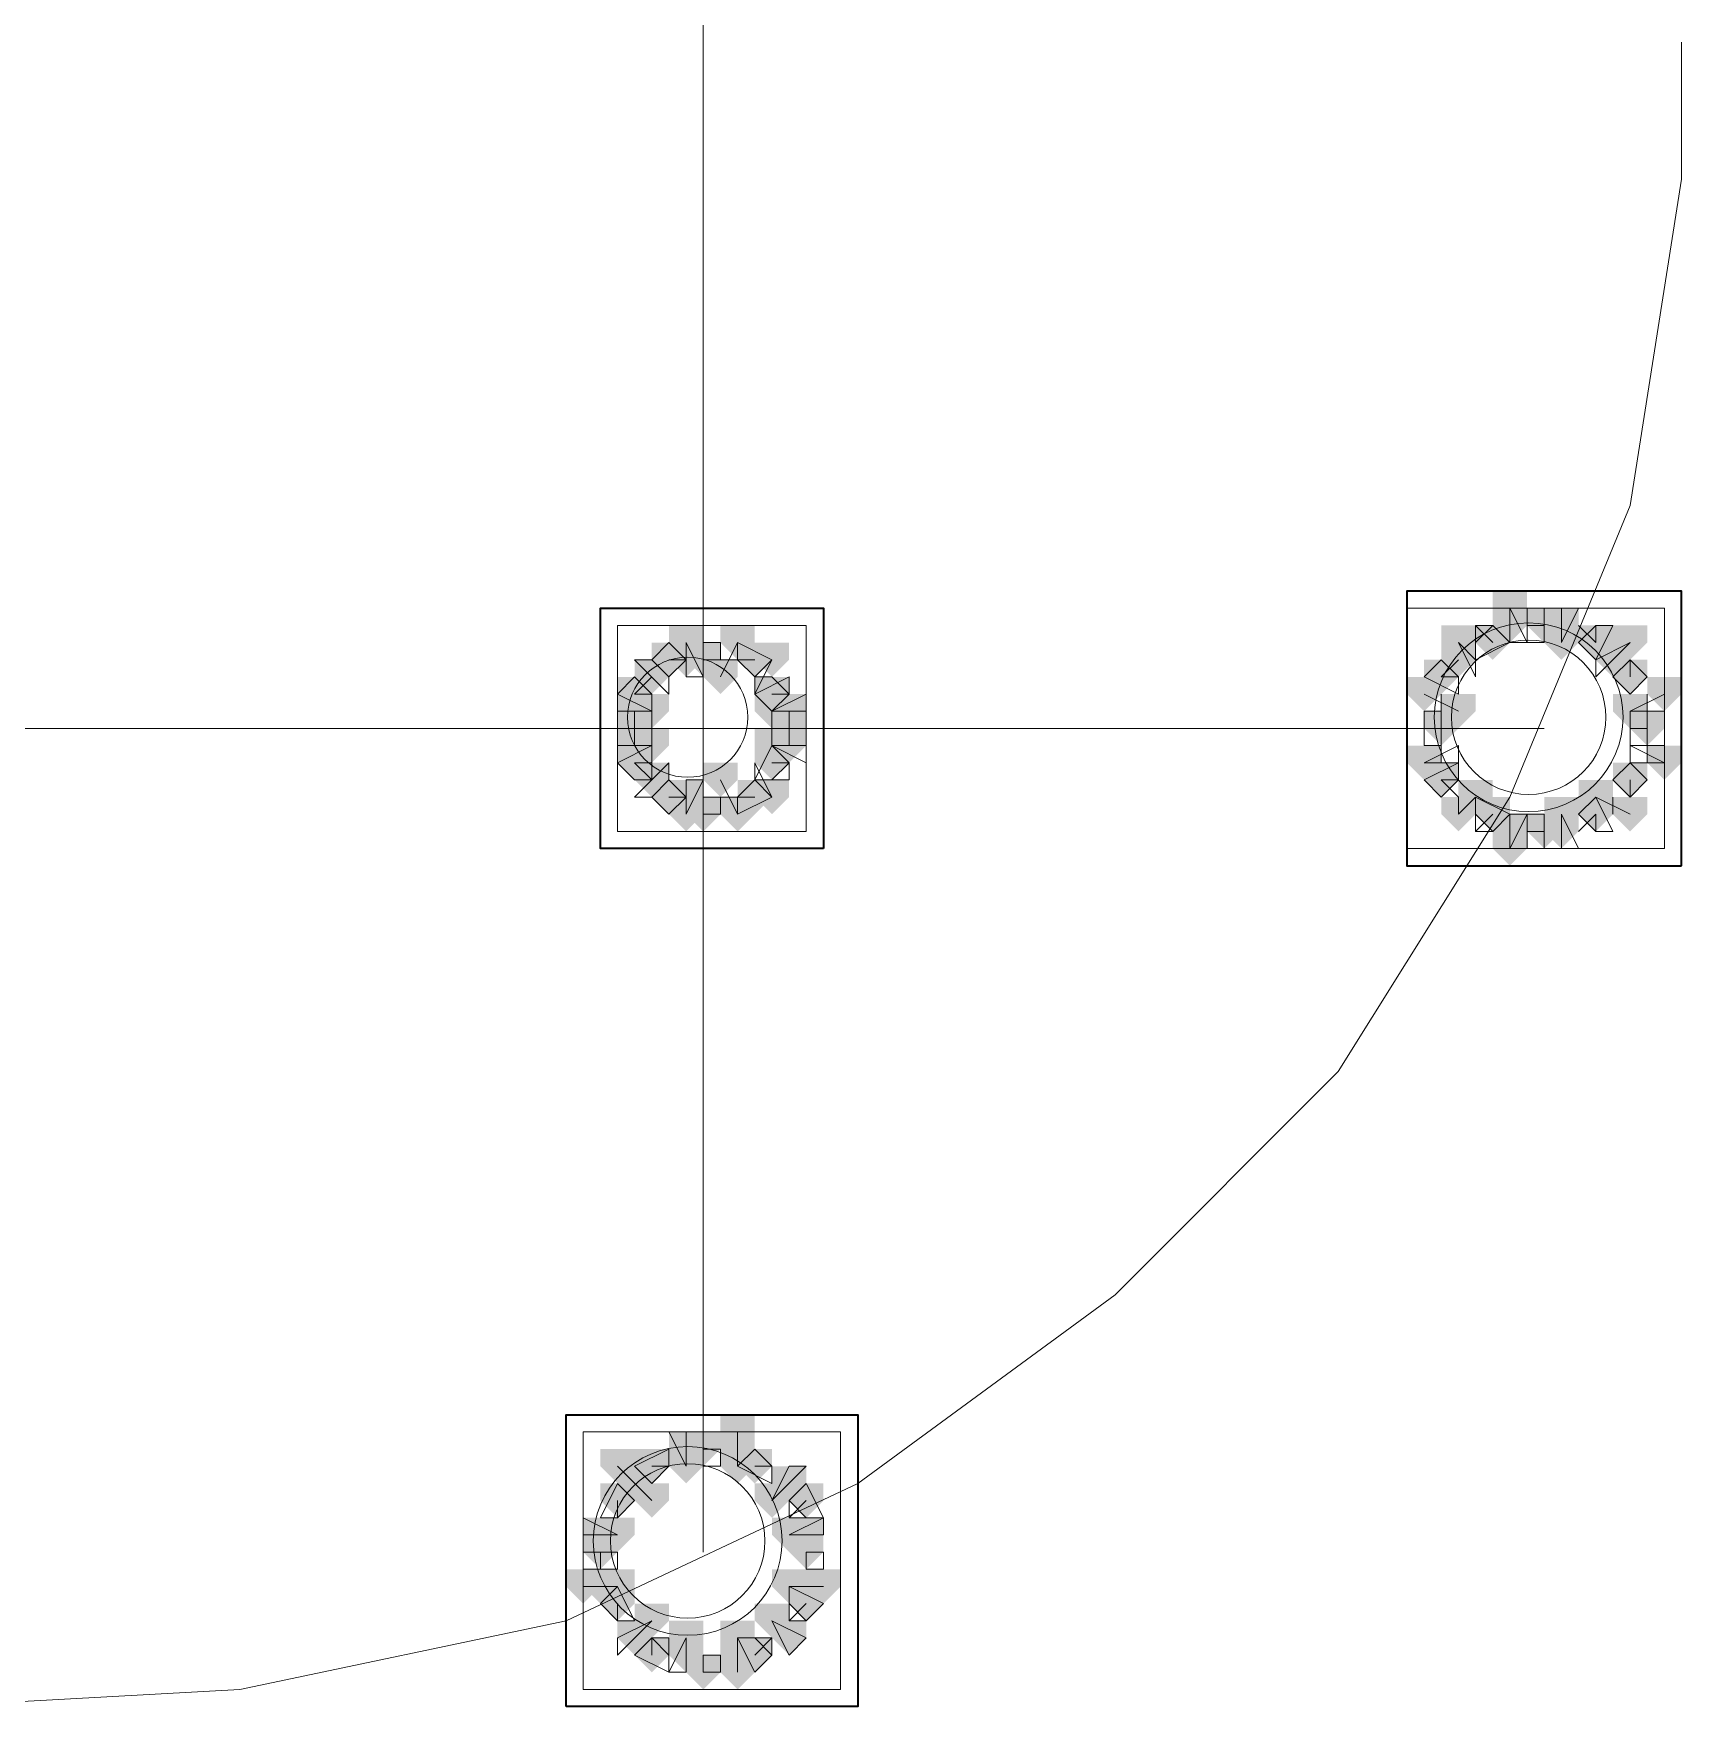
# Model space of a CAD drawing. Header units: millimetres. Extents: x 2315 to 4619, y 1334 to 1897.
# Drawn here: x 4004.12 to 4009.99, y 1535.71 to 1541.67 of the extents above; entities that cross this region are included whole.
import ezdxf

# ---------------------------------------------------------------- set-up
doc = ezdxf.new("R2010")
doc.units = ezdxf.units.MM
for name, color, linetype, true_color in [('PDF_10', 7, 'Continuous', 0x00b85c), ('PDF_AXIS', 7, 'Continuous', 0x00b85c), ('PDF_柱构件', 7, 'Continuous', 0x00b85c), ('PDF_转运站初步方案', 7, 'Continuous', 0x00b85c)]:
    doc.layers.add(name, color=color, linetype=linetype, true_color=true_color)
doc.layers.add('PDF_中心线层', color=1, linetype='Continuous')
doc.layers.add('PDF_粗实线层', color=7, linetype='Continuous')

msp = doc.modelspace()

# ---------------------------------------------------------------- hatches: boundary and pattern name
at = {"layer": 'PDF_10', "transparency": 33554559}
for points in [[(4009.4966, 1539.6195), (4009.4355, 1539.6195), (4009.4355, 1539.5584), (4009.4966, 1539.4974), (4009.5577, 1539.5584), (4009.5577, 1539.6195)], [(4009.4966, 1539.6195), (4009.4355, 1539.6195), (4009.4355, 1539.5584), (4009.4966, 1539.4974), (4009.5577, 1539.5584), (4009.5577, 1539.6195)], [(4009.3134, 1539.5584), (4009.2523, 1539.5584), (4009.2523, 1539.4974), (4009.3134, 1539.4363), (4009.3744, 1539.4974), (4009.3744, 1539.5584)], [(4009.3134, 1539.5584), (4009.2523, 1539.5584), (4009.2523, 1539.4974), (4009.3134, 1539.4363), (4009.3744, 1539.4974), (4009.3744, 1539.5584)], [(4009.6799, 1539.5584), (4009.6188, 1539.5584), (4009.6188, 1539.4974), (4009.6799, 1539.4363), (4009.7409, 1539.4974), (4009.7409, 1539.5584)], [(4009.6799, 1539.5584), (4009.6188, 1539.5584), (4009.6188, 1539.4974), (4009.6799, 1539.4363), (4009.7409, 1539.4974), (4009.7409, 1539.5584)], [(4006.3815, 1539.4974), (4006.3204, 1539.4974), (4006.3204, 1539.4363), (4006.3815, 1539.3752), (4006.4426, 1539.4363), (4006.4426, 1539.4974)], [(4006.3815, 1539.4974), (4006.3204, 1539.4974), (4006.3204, 1539.4363), (4006.3815, 1539.3752), (4006.4426, 1539.4363), (4006.4426, 1539.4974)], [(4006.3815, 1539.4974), (4006.3204, 1539.4974), (4006.3204, 1539.4363), (4006.3815, 1539.3752), (4006.4426, 1539.4363), (4006.4426, 1539.4974)], [(4006.5036, 1539.4974), (4006.4426, 1539.4974), (4006.4426, 1539.4363), (4006.5036, 1539.3752), (4006.5647, 1539.4363), (4006.5647, 1539.4974)], [(4006.5036, 1539.4974), (4006.4426, 1539.4974), (4006.4426, 1539.4363), (4006.5036, 1539.3752), (4006.5647, 1539.4363), (4006.5647, 1539.4974)], [(4006.6869, 1539.4974), (4006.6258, 1539.4974), (4006.6258, 1539.4363), (4006.6869, 1539.3752), (4006.748, 1539.4363), (4006.748, 1539.4974)], [(4006.6869, 1539.4974), (4006.6258, 1539.4974), (4006.6258, 1539.4363), (4006.6869, 1539.3752), (4006.748, 1539.4363), (4006.748, 1539.4974)], [(4009.1301, 1539.4363), (4009.069, 1539.4363), (4009.069, 1539.3752), (4009.1301, 1539.3141), (4009.1912, 1539.3752), (4009.1912, 1539.4363)], [(4009.1301, 1539.4363), (4009.069, 1539.4363), (4009.069, 1539.3752), (4009.1301, 1539.3141), (4009.1912, 1539.3752), (4009.1912, 1539.4363)], [(4009.802, 1539.4363), (4009.7409, 1539.4363), (4009.7409, 1539.3752), (4009.802, 1539.3141), (4009.8631, 1539.3752), (4009.8631, 1539.4363)], [(4009.802, 1539.4363), (4009.7409, 1539.4363), (4009.7409, 1539.3752), (4009.802, 1539.3141), (4009.8631, 1539.3752), (4009.8631, 1539.4363)], [(4009.802, 1539.4363), (4009.7409, 1539.4363), (4009.7409, 1539.3752), (4009.802, 1539.3141), (4009.8631, 1539.3752), (4009.8631, 1539.4363)], [(4006.2593, 1539.3752), (4006.1982, 1539.3752), (4006.1982, 1539.3141), (4006.2593, 1539.253), (4006.3204, 1539.3141), (4006.3204, 1539.3752)], [(4006.2593, 1539.3752), (4006.1982, 1539.3752), (4006.1982, 1539.3141), (4006.2593, 1539.253), (4006.3204, 1539.3141), (4006.3204, 1539.3752)], [(4006.748, 1539.3752), (4006.6869, 1539.3752), (4006.6869, 1539.3141), (4006.748, 1539.253), (4006.809, 1539.3141), (4006.809, 1539.3752)], [(4006.748, 1539.3752), (4006.6869, 1539.3752), (4006.6869, 1539.3141), (4006.748, 1539.253), (4006.809, 1539.3141), (4006.809, 1539.3752)], [(4006.2593, 1539.253), (4006.1982, 1539.253), (4006.1982, 1539.192), (4006.2593, 1539.1309), (4006.3204, 1539.192), (4006.3204, 1539.253)], [(4006.2593, 1539.253), (4006.1982, 1539.253), (4006.1982, 1539.192), (4006.2593, 1539.1309), (4006.3204, 1539.192), (4006.3204, 1539.253)], [(4006.809, 1539.253), (4006.748, 1539.253), (4006.748, 1539.192), (4006.809, 1539.1309), (4006.8701, 1539.192), (4006.8701, 1539.253)], [(4006.809, 1539.253), (4006.748, 1539.253), (4006.748, 1539.192), (4006.809, 1539.1309), (4006.8701, 1539.192), (4006.8701, 1539.253)], [(4009.1301, 1539.253), (4009.069, 1539.253), (4009.069, 1539.192), (4009.1301, 1539.1309), (4009.1912, 1539.192), (4009.1912, 1539.253)], [(4009.1301, 1539.253), (4009.069, 1539.253), (4009.069, 1539.192), (4009.1301, 1539.1309), (4009.1912, 1539.192), (4009.1912, 1539.253)], [(4009.8631, 1539.253), (4009.802, 1539.253), (4009.802, 1539.192), (4009.8631, 1539.1309), (4009.9242, 1539.192), (4009.9242, 1539.253)], [(4009.8631, 1539.253), (4009.802, 1539.253), (4009.802, 1539.192), (4009.8631, 1539.1309), (4009.9242, 1539.192), (4009.9242, 1539.253)], [(4006.2593, 1539.1309), (4006.1982, 1539.1309), (4006.1982, 1539.0698), (4006.2593, 1539.0087), (4006.3204, 1539.0698), (4006.3204, 1539.1309)], [(4006.2593, 1539.1309), (4006.1982, 1539.1309), (4006.1982, 1539.0698), (4006.2593, 1539.0087), (4006.3204, 1539.0698), (4006.3204, 1539.1309)], [(4006.748, 1539.1309), (4006.6869, 1539.1309), (4006.6869, 1539.0698), (4006.748, 1539.0087), (4006.809, 1539.0698), (4006.809, 1539.1309)], [(4006.748, 1539.1309), (4006.6869, 1539.1309), (4006.6869, 1539.0698), (4006.748, 1539.0087), (4006.809, 1539.0698), (4006.809, 1539.1309)], [(4009.1301, 1539.0698), (4009.069, 1539.0698), (4009.069, 1539.0087), (4009.1301, 1538.9476), (4009.1912, 1539.0087), (4009.1912, 1539.0698)], [(4009.1301, 1539.0698), (4009.069, 1539.0698), (4009.069, 1539.0087), (4009.1301, 1538.9476), (4009.1912, 1539.0087), (4009.1912, 1539.0698)], [(4009.802, 1539.0698), (4009.7409, 1539.0698), (4009.7409, 1539.0087), (4009.802, 1538.9476), (4009.8631, 1539.0087), (4009.8631, 1539.0698)], [(4009.802, 1539.0698), (4009.7409, 1539.0698), (4009.7409, 1539.0087), (4009.802, 1538.9476), (4009.8631, 1539.0087), (4009.8631, 1539.0698)], [(4009.802, 1539.0698), (4009.7409, 1539.0698), (4009.7409, 1539.0087), (4009.802, 1538.9476), (4009.8631, 1539.0087), (4009.8631, 1539.0698)], [(4006.3815, 1539.0087), (4006.3204, 1539.0087), (4006.3204, 1538.9476), (4006.3815, 1538.8866), (4006.4426, 1538.9476), (4006.4426, 1539.0087)], [(4006.3815, 1539.0087), (4006.3204, 1539.0087), (4006.3204, 1538.9476), (4006.3815, 1538.8866), (4006.4426, 1538.9476), (4006.4426, 1539.0087)], [(4006.3815, 1539.0087), (4006.3204, 1539.0087), (4006.3204, 1538.9476), (4006.3815, 1538.8866), (4006.4426, 1538.9476), (4006.4426, 1539.0087)], [(4006.6869, 1539.0087), (4006.6258, 1539.0087), (4006.6258, 1538.9476), (4006.6869, 1538.8866), (4006.748, 1538.9476), (4006.748, 1539.0087)], [(4006.6869, 1539.0087), (4006.6258, 1539.0087), (4006.6258, 1538.9476), (4006.6869, 1538.8866), (4006.748, 1538.9476), (4006.748, 1539.0087)], [(4006.5036, 1538.9476), (4006.4426, 1538.9476), (4006.4426, 1538.8866), (4006.5036, 1538.8255), (4006.5647, 1538.8866), (4006.5647, 1538.9476)], [(4006.5036, 1538.9476), (4006.4426, 1538.9476), (4006.4426, 1538.8866), (4006.5036, 1538.8255), (4006.5647, 1538.8866), (4006.5647, 1538.9476)], [(4009.3134, 1538.9476), (4009.2523, 1538.9476), (4009.2523, 1538.8866), (4009.3134, 1538.8255), (4009.3744, 1538.8866), (4009.3744, 1538.9476)], [(4009.3134, 1538.9476), (4009.2523, 1538.9476), (4009.2523, 1538.8866), (4009.3134, 1538.8255), (4009.3744, 1538.8866), (4009.3744, 1538.9476)], [(4009.6799, 1538.9476), (4009.6188, 1538.9476), (4009.6188, 1538.8866), (4009.6799, 1538.8255), (4009.7409, 1538.8866), (4009.7409, 1538.9476)], [(4009.6799, 1538.9476), (4009.6188, 1538.9476), (4009.6188, 1538.8866), (4009.6799, 1538.8255), (4009.7409, 1538.8866), (4009.7409, 1538.9476)], [(4009.4966, 1538.8866), (4009.4355, 1538.8866), (4009.4355, 1538.8255), (4009.4966, 1538.7644), (4009.5577, 1538.8255), (4009.5577, 1538.8866)], [(4009.4966, 1538.8866), (4009.4355, 1538.8866), (4009.4355, 1538.8255), (4009.4966, 1538.7644), (4009.5577, 1538.8255), (4009.5577, 1538.8866)], [(4006.5036, 1536.6876), (4006.4426, 1536.6876), (4006.4426, 1536.6265), (4006.5036, 1536.5655), (4006.5647, 1536.6265), (4006.5647, 1536.6876)], [(4006.5036, 1536.6876), (4006.4426, 1536.6876), (4006.4426, 1536.6265), (4006.5036, 1536.5655), (4006.5647, 1536.6265), (4006.5647, 1536.6876)], [(4006.3204, 1536.6265), (4006.2593, 1536.6265), (4006.2593, 1536.5655), (4006.3204, 1536.5044), (4006.3815, 1536.5655), (4006.3815, 1536.6265)], [(4006.3204, 1536.6265), (4006.2593, 1536.6265), (4006.2593, 1536.5655), (4006.3204, 1536.5044), (4006.3815, 1536.5655), (4006.3815, 1536.6265)], [(4006.3204, 1536.6265), (4006.2593, 1536.6265), (4006.2593, 1536.5655), (4006.3204, 1536.5044), (4006.3815, 1536.5655), (4006.3815, 1536.6265)], [(4006.6869, 1536.6265), (4006.6258, 1536.6265), (4006.6258, 1536.5655), (4006.6869, 1536.5044), (4006.748, 1536.5655), (4006.748, 1536.6265)], [(4006.6869, 1536.6265), (4006.6258, 1536.6265), (4006.6258, 1536.5655), (4006.6869, 1536.5044), (4006.748, 1536.5655), (4006.748, 1536.6265)], [(4006.1982, 1536.5044), (4006.1372, 1536.5044), (4006.1372, 1536.4433), (4006.1982, 1536.3822), (4006.2593, 1536.4433), (4006.2593, 1536.5044)], [(4006.1982, 1536.5044), (4006.1372, 1536.5044), (4006.1372, 1536.4433), (4006.1982, 1536.3822), (4006.2593, 1536.4433), (4006.2593, 1536.5044)], [(4006.8701, 1536.5044), (4006.809, 1536.5044), (4006.809, 1536.4433), (4006.8701, 1536.3822), (4006.9312, 1536.4433), (4006.9312, 1536.5044)], [(4006.8701, 1536.5044), (4006.809, 1536.5044), (4006.809, 1536.4433), (4006.8701, 1536.3822), (4006.9312, 1536.4433), (4006.9312, 1536.5044)], [(4006.1372, 1536.3211), (4006.0761, 1536.3211), (4006.0761, 1536.2601), (4006.1372, 1536.199), (4006.1982, 1536.2601), (4006.1982, 1536.3211)], [(4006.1372, 1536.3211), (4006.0761, 1536.3211), (4006.0761, 1536.2601), (4006.1372, 1536.199), (4006.1982, 1536.2601), (4006.1982, 1536.3211)], [(4006.8701, 1536.3211), (4006.809, 1536.3211), (4006.809, 1536.2601), (4006.8701, 1536.199), (4006.9312, 1536.2601), (4006.9312, 1536.3211)], [(4006.8701, 1536.3211), (4006.809, 1536.3211), (4006.809, 1536.2601), (4006.8701, 1536.199), (4006.9312, 1536.2601), (4006.9312, 1536.3211)], [(4006.1982, 1536.1379), (4006.1372, 1536.1379), (4006.1372, 1536.0768), (4006.1982, 1536.0157), (4006.2593, 1536.0768), (4006.2593, 1536.1379)], [(4006.1982, 1536.1379), (4006.1372, 1536.1379), (4006.1372, 1536.0768), (4006.1982, 1536.0157), (4006.2593, 1536.0768), (4006.2593, 1536.1379)], [(4006.8701, 1536.1379), (4006.809, 1536.1379), (4006.809, 1536.0768), (4006.8701, 1536.0157), (4006.9312, 1536.0768), (4006.9312, 1536.1379)], [(4006.8701, 1536.1379), (4006.809, 1536.1379), (4006.809, 1536.0768), (4006.8701, 1536.0157), (4006.9312, 1536.0768), (4006.9312, 1536.1379)], [(4006.3204, 1535.9547), (4006.2593, 1535.9547), (4006.2593, 1535.8936), (4006.3204, 1535.8325), (4006.3815, 1535.8936), (4006.3815, 1535.9547)], [(4006.3204, 1535.9547), (4006.2593, 1535.9547), (4006.2593, 1535.8936), (4006.3204, 1535.8325), (4006.3815, 1535.8936), (4006.3815, 1535.9547)], [(4006.6869, 1535.9547), (4006.6258, 1535.9547), (4006.6258, 1535.8936), (4006.6869, 1535.8325), (4006.748, 1535.8936), (4006.748, 1535.9547)], [(4006.6869, 1535.9547), (4006.6258, 1535.9547), (4006.6258, 1535.8936), (4006.6869, 1535.8325), (4006.748, 1535.8936), (4006.748, 1535.9547)], [(4006.5036, 1535.8936), (4006.4426, 1535.8936), (4006.4426, 1535.8325), (4006.5036, 1535.7714), (4006.5647, 1535.8325), (4006.5647, 1535.8936)], [(4006.5036, 1535.8936), (4006.4426, 1535.8936), (4006.4426, 1535.8325), (4006.5036, 1535.7714), (4006.5647, 1535.8325), (4006.5647, 1535.8936)]]:
    msp.add_hatch(color=256, dxfattribs=at).paths.add_polyline_path(points)
at = {"layer": 'PDF_柱构件', "transparency": 33554559}
for points in [[(4009.3744, 1539.6806), (4009.3134, 1539.6806), (4009.3134, 1539.6195), (4009.3744, 1539.5584), (4009.4355, 1539.6195), (4009.4355, 1539.6806)], [(4009.3744, 1539.6195), (4009.3134, 1539.6195), (4009.3134, 1539.5584), (4009.3744, 1539.4974), (4009.4355, 1539.5584), (4009.4355, 1539.6195)], [(4009.5577, 1539.6195), (4009.4966, 1539.6195), (4009.4966, 1539.5584), (4009.5577, 1539.4974), (4009.6188, 1539.5584), (4009.6188, 1539.6195)], [(4006.4426, 1539.5584), (4006.3815, 1539.5584), (4006.3815, 1539.4974), (4006.4426, 1539.4363), (4006.5036, 1539.4974), (4006.5036, 1539.5584)], [(4006.6258, 1539.5584), (4006.5647, 1539.5584), (4006.5647, 1539.4974), (4006.6258, 1539.4363), (4006.6869, 1539.4974), (4006.6869, 1539.5584)], [(4009.1912, 1539.5584), (4009.1301, 1539.5584), (4009.1301, 1539.4974), (4009.1912, 1539.4363), (4009.2523, 1539.4974), (4009.2523, 1539.5584)], [(4009.5577, 1539.5584), (4009.4966, 1539.5584), (4009.4966, 1539.4974), (4009.5577, 1539.4363), (4009.6188, 1539.4974), (4009.6188, 1539.5584)], [(4009.802, 1539.5584), (4009.7409, 1539.5584), (4009.7409, 1539.4974), (4009.802, 1539.4363), (4009.8631, 1539.4974), (4009.8631, 1539.5584)], [(4006.4426, 1539.4974), (4006.3815, 1539.4974), (4006.3815, 1539.4363), (4006.4426, 1539.3752), (4006.5036, 1539.4363), (4006.5036, 1539.4974)], [(4006.748, 1539.4974), (4006.6869, 1539.4974), (4006.6869, 1539.4363), (4006.748, 1539.3752), (4006.809, 1539.4363), (4006.809, 1539.4974)], [(4009.1912, 1539.4974), (4009.1301, 1539.4974), (4009.1301, 1539.4363), (4009.1912, 1539.3752), (4009.2523, 1539.4363), (4009.2523, 1539.4974)], [(4009.7409, 1539.4974), (4009.6799, 1539.4974), (4009.6799, 1539.4363), (4009.7409, 1539.3752), (4009.802, 1539.4363), (4009.802, 1539.4974)], [(4006.3204, 1539.4363), (4006.2593, 1539.4363), (4006.2593, 1539.3752), (4006.3204, 1539.3141), (4006.3815, 1539.3752), (4006.3815, 1539.4363)], [(4006.5647, 1539.4363), (4006.5036, 1539.4363), (4006.5036, 1539.3752), (4006.5647, 1539.3141), (4006.6258, 1539.3752), (4006.6258, 1539.4363)], [(4009.069, 1539.3752), (4009.008, 1539.3752), (4009.008, 1539.3141), (4009.069, 1539.253), (4009.1301, 1539.3141), (4009.1301, 1539.3752)], [(4009.9242, 1539.3752), (4009.8631, 1539.3752), (4009.8631, 1539.3141), (4009.9242, 1539.253), (4009.9853, 1539.3141), (4009.9853, 1539.3752)], [(4006.2593, 1539.3141), (4006.1982, 1539.3141), (4006.1982, 1539.253), (4006.2593, 1539.192), (4006.3204, 1539.253), (4006.3204, 1539.3141)], [(4006.3204, 1539.3141), (4006.2593, 1539.3141), (4006.2593, 1539.253), (4006.3204, 1539.192), (4006.3815, 1539.253), (4006.3815, 1539.3141)], [(4006.748, 1539.3141), (4006.6869, 1539.3141), (4006.6869, 1539.253), (4006.748, 1539.192), (4006.809, 1539.253), (4006.809, 1539.3141)], [(4006.809, 1539.3141), (4006.748, 1539.3141), (4006.748, 1539.253), (4006.809, 1539.192), (4006.8701, 1539.253), (4006.8701, 1539.3141)], [(4009.1912, 1539.3141), (4009.1301, 1539.3141), (4009.1301, 1539.253), (4009.1912, 1539.192), (4009.2523, 1539.253), (4009.2523, 1539.3141)], [(4009.802, 1539.3141), (4009.7409, 1539.3141), (4009.7409, 1539.253), (4009.802, 1539.192), (4009.8631, 1539.253), (4009.8631, 1539.3141)], [(4006.2593, 1539.192), (4006.1982, 1539.192), (4006.1982, 1539.1309), (4006.2593, 1539.0698), (4006.3204, 1539.1309), (4006.3204, 1539.192)], [(4006.3204, 1539.192), (4006.2593, 1539.192), (4006.2593, 1539.1309), (4006.3204, 1539.0698), (4006.3815, 1539.1309), (4006.3815, 1539.192)], [(4006.748, 1539.192), (4006.6869, 1539.192), (4006.6869, 1539.1309), (4006.748, 1539.0698), (4006.809, 1539.1309), (4006.809, 1539.192)], [(4006.809, 1539.192), (4006.748, 1539.192), (4006.748, 1539.1309), (4006.809, 1539.0698), (4006.8701, 1539.1309), (4006.8701, 1539.192)], [(4009.069, 1539.1309), (4009.008, 1539.1309), (4009.008, 1539.0698), (4009.069, 1539.0087), (4009.1301, 1539.0698), (4009.1301, 1539.1309)], [(4009.9242, 1539.1309), (4009.8631, 1539.1309), (4009.8631, 1539.0698), (4009.9242, 1539.0087), (4009.9853, 1539.0698), (4009.9853, 1539.1309)], [(4006.3204, 1539.0698), (4006.2593, 1539.0698), (4006.2593, 1539.0087), (4006.3204, 1538.9476), (4006.3815, 1539.0087), (4006.3815, 1539.0698)], [(4006.5647, 1539.0698), (4006.5036, 1539.0698), (4006.5036, 1539.0087), (4006.5647, 1538.9476), (4006.6258, 1539.0087), (4006.6258, 1539.0698)], [(4006.4426, 1539.0087), (4006.3815, 1539.0087), (4006.3815, 1538.9476), (4006.4426, 1538.8866), (4006.5036, 1538.9476), (4006.5036, 1539.0087)], [(4006.748, 1539.0087), (4006.6869, 1539.0087), (4006.6869, 1538.9476), (4006.748, 1538.8866), (4006.809, 1538.9476), (4006.809, 1539.0087)], [(4009.2523, 1539.0087), (4009.1912, 1539.0087), (4009.1912, 1538.9476), (4009.2523, 1538.8866), (4009.3134, 1538.9476), (4009.3134, 1539.0087)], [(4009.6799, 1539.0087), (4009.6188, 1539.0087), (4009.6188, 1538.9476), (4009.6799, 1538.8866), (4009.7409, 1538.9476), (4009.7409, 1539.0087)], [(4006.4426, 1538.9476), (4006.3815, 1538.9476), (4006.3815, 1538.8866), (4006.4426, 1538.8255), (4006.5036, 1538.8866), (4006.5036, 1538.9476)], [(4006.6258, 1538.9476), (4006.5647, 1538.9476), (4006.5647, 1538.8866), (4006.6258, 1538.8255), (4006.6869, 1538.8866), (4006.6869, 1538.9476)], [(4009.1912, 1538.9476), (4009.1301, 1538.9476), (4009.1301, 1538.8866), (4009.1912, 1538.8255), (4009.2523, 1538.8866), (4009.2523, 1538.9476)], [(4009.5577, 1538.9476), (4009.4966, 1538.9476), (4009.4966, 1538.8866), (4009.5577, 1538.8255), (4009.6188, 1538.8866), (4009.6188, 1538.9476)], [(4009.802, 1538.9476), (4009.7409, 1538.9476), (4009.7409, 1538.8866), (4009.802, 1538.8255), (4009.8631, 1538.8866), (4009.8631, 1538.9476)], [(4009.3744, 1538.8866), (4009.3134, 1538.8866), (4009.3134, 1538.8255), (4009.3744, 1538.7644), (4009.4355, 1538.8255), (4009.4355, 1538.8866)], [(4009.5577, 1538.8866), (4009.4966, 1538.8866), (4009.4966, 1538.8255), (4009.5577, 1538.7644), (4009.6188, 1538.8255), (4009.6188, 1538.8866)], [(4009.3744, 1538.8255), (4009.3134, 1538.8255), (4009.3134, 1538.7644), (4009.3744, 1538.7033), (4009.4355, 1538.7644), (4009.4355, 1538.8255)], [(4006.6258, 1536.7487), (4006.5647, 1536.7487), (4006.5647, 1536.6876), (4006.6258, 1536.6265), (4006.6869, 1536.6876), (4006.6869, 1536.7487)], [(4006.4426, 1536.6876), (4006.3815, 1536.6876), (4006.3815, 1536.6265), (4006.4426, 1536.5655), (4006.5036, 1536.6265), (4006.5036, 1536.6876)], [(4006.6258, 1536.6876), (4006.5647, 1536.6876), (4006.5647, 1536.6265), (4006.6258, 1536.5655), (4006.6869, 1536.6265), (4006.6869, 1536.6876)], [(4006.1982, 1536.6265), (4006.1372, 1536.6265), (4006.1372, 1536.5655), (4006.1982, 1536.5044), (4006.2593, 1536.5655), (4006.2593, 1536.6265)], [(4006.4426, 1536.6265), (4006.3815, 1536.6265), (4006.3815, 1536.5655), (4006.4426, 1536.5044), (4006.5036, 1536.5655), (4006.5036, 1536.6265)], [(4006.6258, 1536.6265), (4006.5647, 1536.6265), (4006.5647, 1536.5655), (4006.6258, 1536.5044), (4006.6869, 1536.5655), (4006.6869, 1536.6265)], [(4006.2593, 1536.5655), (4006.1982, 1536.5655), (4006.1982, 1536.5044), (4006.2593, 1536.4433), (4006.3204, 1536.5044), (4006.3204, 1536.5655)], [(4006.809, 1536.5655), (4006.748, 1536.5655), (4006.748, 1536.5044), (4006.809, 1536.4433), (4006.8701, 1536.5044), (4006.8701, 1536.5655)], [(4006.3204, 1536.5044), (4006.2593, 1536.5044), (4006.2593, 1536.4433), (4006.3204, 1536.3822), (4006.3815, 1536.4433), (4006.3815, 1536.5044)], [(4006.748, 1536.5044), (4006.6869, 1536.5044), (4006.6869, 1536.4433), (4006.748, 1536.3822), (4006.809, 1536.4433), (4006.809, 1536.5044)], [(4006.1372, 1536.3822), (4006.0761, 1536.3822), (4006.0761, 1536.3211), (4006.1372, 1536.2601), (4006.1982, 1536.3211), (4006.1982, 1536.3822)], [(4006.1982, 1536.3822), (4006.1372, 1536.3822), (4006.1372, 1536.3211), (4006.1982, 1536.2601), (4006.2593, 1536.3211), (4006.2593, 1536.3822)], [(4006.809, 1536.3822), (4006.748, 1536.3822), (4006.748, 1536.3211), (4006.809, 1536.2601), (4006.8701, 1536.3211), (4006.8701, 1536.3822)], [(4006.8701, 1536.3822), (4006.809, 1536.3822), (4006.809, 1536.3211), (4006.8701, 1536.2601), (4006.9312, 1536.3211), (4006.9312, 1536.3822)], [(4006.0761, 1536.199), (4006.015, 1536.199), (4006.015, 1536.1379), (4006.0761, 1536.0768), (4006.1372, 1536.1379), (4006.1372, 1536.199)], [(4006.1372, 1536.199), (4006.0761, 1536.199), (4006.0761, 1536.1379), (4006.1372, 1536.0768), (4006.1982, 1536.1379), (4006.1982, 1536.199)], [(4006.1982, 1536.199), (4006.1372, 1536.199), (4006.1372, 1536.1379), (4006.1982, 1536.0768), (4006.2593, 1536.1379), (4006.2593, 1536.199)], [(4006.809, 1536.199), (4006.748, 1536.199), (4006.748, 1536.1379), (4006.809, 1536.0768), (4006.8701, 1536.1379), (4006.8701, 1536.199)], [(4006.8701, 1536.199), (4006.809, 1536.199), (4006.809, 1536.1379), (4006.8701, 1536.0768), (4006.9312, 1536.1379), (4006.9312, 1536.199)], [(4006.9312, 1536.199), (4006.8701, 1536.199), (4006.8701, 1536.1379), (4006.9312, 1536.0768), (4006.9923, 1536.1379), (4006.9923, 1536.199)], [(4006.3204, 1536.0768), (4006.2593, 1536.0768), (4006.2593, 1536.0157), (4006.3204, 1535.9547), (4006.3815, 1536.0157), (4006.3815, 1536.0768)], [(4006.748, 1536.0768), (4006.6869, 1536.0768), (4006.6869, 1536.0157), (4006.748, 1535.9547), (4006.809, 1536.0157), (4006.809, 1536.0768)], [(4006.2593, 1536.0157), (4006.1982, 1536.0157), (4006.1982, 1535.9547), (4006.2593, 1535.8936), (4006.3204, 1535.9547), (4006.3204, 1536.0157)], [(4006.4426, 1536.0157), (4006.3815, 1536.0157), (4006.3815, 1535.9547), (4006.4426, 1535.8936), (4006.5036, 1535.9547), (4006.5036, 1536.0157)], [(4006.6258, 1536.0157), (4006.5647, 1536.0157), (4006.5647, 1535.9547), (4006.6258, 1535.8936), (4006.6869, 1535.9547), (4006.6869, 1536.0157)], [(4006.809, 1536.0157), (4006.748, 1536.0157), (4006.748, 1535.9547), (4006.809, 1535.8936), (4006.8701, 1535.9547), (4006.8701, 1536.0157)], [(4006.4426, 1535.9547), (4006.3815, 1535.9547), (4006.3815, 1535.8936), (4006.4426, 1535.8325), (4006.5036, 1535.8936), (4006.5036, 1535.9547)], [(4006.6258, 1535.9547), (4006.5647, 1535.9547), (4006.5647, 1535.8936), (4006.6258, 1535.8325), (4006.6869, 1535.8936), (4006.6869, 1535.9547)], [(4006.6258, 1535.8936), (4006.5647, 1535.8936), (4006.5647, 1535.8325), (4006.6258, 1535.7714), (4006.6869, 1535.8325), (4006.6869, 1535.8936)]]:
    msp.add_hatch(color=256, dxfattribs=at).paths.add_polyline_path(points)
at = {"layer": 'PDF_转运站初步方案', "transparency": 33554559}
for points in [[(4009.4966, 1539.6195), (4009.4355, 1539.6195), (4009.4355, 1539.5584), (4009.4966, 1539.4974), (4009.5577, 1539.5584), (4009.5577, 1539.6195)], [(4009.4966, 1539.6195), (4009.4355, 1539.6195), (4009.4355, 1539.5584), (4009.4966, 1539.4974), (4009.5577, 1539.5584), (4009.5577, 1539.6195)], [(4009.3134, 1539.5584), (4009.2523, 1539.5584), (4009.2523, 1539.4974), (4009.3134, 1539.4363), (4009.3744, 1539.4974), (4009.3744, 1539.5584)], [(4009.3134, 1539.5584), (4009.2523, 1539.5584), (4009.2523, 1539.4974), (4009.3134, 1539.4363), (4009.3744, 1539.4974), (4009.3744, 1539.5584)], [(4009.6799, 1539.5584), (4009.6188, 1539.5584), (4009.6188, 1539.4974), (4009.6799, 1539.4363), (4009.7409, 1539.4974), (4009.7409, 1539.5584)], [(4009.6799, 1539.5584), (4009.6188, 1539.5584), (4009.6188, 1539.4974), (4009.6799, 1539.4363), (4009.7409, 1539.4974), (4009.7409, 1539.5584)], [(4006.3815, 1539.4974), (4006.3204, 1539.4974), (4006.3204, 1539.4363), (4006.3815, 1539.3752), (4006.4426, 1539.4363), (4006.4426, 1539.4974)], [(4006.3815, 1539.4974), (4006.3204, 1539.4974), (4006.3204, 1539.4363), (4006.3815, 1539.3752), (4006.4426, 1539.4363), (4006.4426, 1539.4974)], [(4006.5036, 1539.4974), (4006.4426, 1539.4974), (4006.4426, 1539.4363), (4006.5036, 1539.3752), (4006.5647, 1539.4363), (4006.5647, 1539.4974)], [(4006.5036, 1539.4974), (4006.4426, 1539.4974), (4006.4426, 1539.4363), (4006.5036, 1539.3752), (4006.5647, 1539.4363), (4006.5647, 1539.4974)], [(4006.6869, 1539.4974), (4006.6258, 1539.4974), (4006.6258, 1539.4363), (4006.6869, 1539.3752), (4006.748, 1539.4363), (4006.748, 1539.4974)], [(4006.6869, 1539.4974), (4006.6258, 1539.4974), (4006.6258, 1539.4363), (4006.6869, 1539.3752), (4006.748, 1539.4363), (4006.748, 1539.4974)], [(4009.1301, 1539.4363), (4009.069, 1539.4363), (4009.069, 1539.3752), (4009.1301, 1539.3141), (4009.1912, 1539.3752), (4009.1912, 1539.4363)], [(4009.1301, 1539.4363), (4009.069, 1539.4363), (4009.069, 1539.3752), (4009.1301, 1539.3141), (4009.1912, 1539.3752), (4009.1912, 1539.4363)], [(4009.802, 1539.4363), (4009.7409, 1539.4363), (4009.7409, 1539.3752), (4009.802, 1539.3141), (4009.8631, 1539.3752), (4009.8631, 1539.4363)], [(4009.802, 1539.4363), (4009.7409, 1539.4363), (4009.7409, 1539.3752), (4009.802, 1539.3141), (4009.8631, 1539.3752), (4009.8631, 1539.4363)], [(4006.2593, 1539.3752), (4006.1982, 1539.3752), (4006.1982, 1539.3141), (4006.2593, 1539.253), (4006.3204, 1539.3141), (4006.3204, 1539.3752)], [(4006.2593, 1539.3752), (4006.1982, 1539.3752), (4006.1982, 1539.3141), (4006.2593, 1539.253), (4006.3204, 1539.3141), (4006.3204, 1539.3752)], [(4006.748, 1539.3752), (4006.6869, 1539.3752), (4006.6869, 1539.3141), (4006.748, 1539.253), (4006.809, 1539.3141), (4006.809, 1539.3752)], [(4006.748, 1539.3752), (4006.6869, 1539.3752), (4006.6869, 1539.3141), (4006.748, 1539.253), (4006.809, 1539.3141), (4006.809, 1539.3752)], [(4006.2593, 1539.253), (4006.1982, 1539.253), (4006.1982, 1539.192), (4006.2593, 1539.1309), (4006.3204, 1539.192), (4006.3204, 1539.253)], [(4006.2593, 1539.253), (4006.1982, 1539.253), (4006.1982, 1539.192), (4006.2593, 1539.1309), (4006.3204, 1539.192), (4006.3204, 1539.253)], [(4006.809, 1539.253), (4006.748, 1539.253), (4006.748, 1539.192), (4006.809, 1539.1309), (4006.8701, 1539.192), (4006.8701, 1539.253)], [(4006.809, 1539.253), (4006.748, 1539.253), (4006.748, 1539.192), (4006.809, 1539.1309), (4006.8701, 1539.192), (4006.8701, 1539.253)], [(4009.1301, 1539.253), (4009.069, 1539.253), (4009.069, 1539.192), (4009.1301, 1539.1309), (4009.1912, 1539.192), (4009.1912, 1539.253)], [(4009.1301, 1539.253), (4009.069, 1539.253), (4009.069, 1539.192), (4009.1301, 1539.1309), (4009.1912, 1539.192), (4009.1912, 1539.253)], [(4009.8631, 1539.253), (4009.802, 1539.253), (4009.802, 1539.192), (4009.8631, 1539.1309), (4009.9242, 1539.192), (4009.9242, 1539.253)], [(4009.8631, 1539.253), (4009.802, 1539.253), (4009.802, 1539.192), (4009.8631, 1539.1309), (4009.9242, 1539.192), (4009.9242, 1539.253)], [(4006.2593, 1539.1309), (4006.1982, 1539.1309), (4006.1982, 1539.0698), (4006.2593, 1539.0087), (4006.3204, 1539.0698), (4006.3204, 1539.1309)], [(4006.2593, 1539.1309), (4006.1982, 1539.1309), (4006.1982, 1539.0698), (4006.2593, 1539.0087), (4006.3204, 1539.0698), (4006.3204, 1539.1309)], [(4006.748, 1539.1309), (4006.6869, 1539.1309), (4006.6869, 1539.0698), (4006.748, 1539.0087), (4006.809, 1539.0698), (4006.809, 1539.1309)], [(4006.748, 1539.1309), (4006.6869, 1539.1309), (4006.6869, 1539.0698), (4006.748, 1539.0087), (4006.809, 1539.0698), (4006.809, 1539.1309)], [(4009.1301, 1539.0698), (4009.069, 1539.0698), (4009.069, 1539.0087), (4009.1301, 1538.9476), (4009.1912, 1539.0087), (4009.1912, 1539.0698)], [(4009.1301, 1539.0698), (4009.069, 1539.0698), (4009.069, 1539.0087), (4009.1301, 1538.9476), (4009.1912, 1539.0087), (4009.1912, 1539.0698)], [(4009.802, 1539.0698), (4009.7409, 1539.0698), (4009.7409, 1539.0087), (4009.802, 1538.9476), (4009.8631, 1539.0087), (4009.8631, 1539.0698)], [(4009.802, 1539.0698), (4009.7409, 1539.0698), (4009.7409, 1539.0087), (4009.802, 1538.9476), (4009.8631, 1539.0087), (4009.8631, 1539.0698)], [(4006.3815, 1539.0087), (4006.3204, 1539.0087), (4006.3204, 1538.9476), (4006.3815, 1538.8866), (4006.4426, 1538.9476), (4006.4426, 1539.0087)], [(4006.3815, 1539.0087), (4006.3204, 1539.0087), (4006.3204, 1538.9476), (4006.3815, 1538.8866), (4006.4426, 1538.9476), (4006.4426, 1539.0087)], [(4006.6869, 1539.0087), (4006.6258, 1539.0087), (4006.6258, 1538.9476), (4006.6869, 1538.8866), (4006.748, 1538.9476), (4006.748, 1539.0087)], [(4006.6869, 1539.0087), (4006.6258, 1539.0087), (4006.6258, 1538.9476), (4006.6869, 1538.8866), (4006.748, 1538.9476), (4006.748, 1539.0087)], [(4006.5036, 1538.9476), (4006.4426, 1538.9476), (4006.4426, 1538.8866), (4006.5036, 1538.8255), (4006.5647, 1538.8866), (4006.5647, 1538.9476)], [(4006.5036, 1538.9476), (4006.4426, 1538.9476), (4006.4426, 1538.8866), (4006.5036, 1538.8255), (4006.5647, 1538.8866), (4006.5647, 1538.9476)], [(4009.3134, 1538.9476), (4009.2523, 1538.9476), (4009.2523, 1538.8866), (4009.3134, 1538.8255), (4009.3744, 1538.8866), (4009.3744, 1538.9476)], [(4009.3134, 1538.9476), (4009.2523, 1538.9476), (4009.2523, 1538.8866), (4009.3134, 1538.8255), (4009.3744, 1538.8866), (4009.3744, 1538.9476)], [(4009.6799, 1538.9476), (4009.6188, 1538.9476), (4009.6188, 1538.8866), (4009.6799, 1538.8255), (4009.7409, 1538.8866), (4009.7409, 1538.9476)], [(4009.6799, 1538.9476), (4009.6188, 1538.9476), (4009.6188, 1538.8866), (4009.6799, 1538.8255), (4009.7409, 1538.8866), (4009.7409, 1538.9476)], [(4009.4966, 1538.8866), (4009.4355, 1538.8866), (4009.4355, 1538.8255), (4009.4966, 1538.7644), (4009.5577, 1538.8255), (4009.5577, 1538.8866)], [(4009.4966, 1538.8866), (4009.4355, 1538.8866), (4009.4355, 1538.8255), (4009.4966, 1538.7644), (4009.5577, 1538.8255), (4009.5577, 1538.8866)], [(4006.5036, 1536.6876), (4006.4426, 1536.6876), (4006.4426, 1536.6265), (4006.5036, 1536.5655), (4006.5647, 1536.6265), (4006.5647, 1536.6876)], [(4006.5036, 1536.6876), (4006.4426, 1536.6876), (4006.4426, 1536.6265), (4006.5036, 1536.5655), (4006.5647, 1536.6265), (4006.5647, 1536.6876)], [(4006.3204, 1536.6265), (4006.2593, 1536.6265), (4006.2593, 1536.5655), (4006.3204, 1536.5044), (4006.3815, 1536.5655), (4006.3815, 1536.6265)], [(4006.3204, 1536.6265), (4006.2593, 1536.6265), (4006.2593, 1536.5655), (4006.3204, 1536.5044), (4006.3815, 1536.5655), (4006.3815, 1536.6265)], [(4006.6869, 1536.6265), (4006.6258, 1536.6265), (4006.6258, 1536.5655), (4006.6869, 1536.5044), (4006.748, 1536.5655), (4006.748, 1536.6265)], [(4006.6869, 1536.6265), (4006.6258, 1536.6265), (4006.6258, 1536.5655), (4006.6869, 1536.5044), (4006.748, 1536.5655), (4006.748, 1536.6265)], [(4006.1982, 1536.5044), (4006.1372, 1536.5044), (4006.1372, 1536.4433), (4006.1982, 1536.3822), (4006.2593, 1536.4433), (4006.2593, 1536.5044)], [(4006.1982, 1536.5044), (4006.1372, 1536.5044), (4006.1372, 1536.4433), (4006.1982, 1536.3822), (4006.2593, 1536.4433), (4006.2593, 1536.5044)], [(4006.8701, 1536.5044), (4006.809, 1536.5044), (4006.809, 1536.4433), (4006.8701, 1536.3822), (4006.9312, 1536.4433), (4006.9312, 1536.5044)], [(4006.8701, 1536.5044), (4006.809, 1536.5044), (4006.809, 1536.4433), (4006.8701, 1536.3822), (4006.9312, 1536.4433), (4006.9312, 1536.5044)], [(4006.1372, 1536.3211), (4006.0761, 1536.3211), (4006.0761, 1536.2601), (4006.1372, 1536.199), (4006.1982, 1536.2601), (4006.1982, 1536.3211)], [(4006.1372, 1536.3211), (4006.0761, 1536.3211), (4006.0761, 1536.2601), (4006.1372, 1536.199), (4006.1982, 1536.2601), (4006.1982, 1536.3211)], [(4006.8701, 1536.3211), (4006.809, 1536.3211), (4006.809, 1536.2601), (4006.8701, 1536.199), (4006.9312, 1536.2601), (4006.9312, 1536.3211)], [(4006.8701, 1536.3211), (4006.809, 1536.3211), (4006.809, 1536.2601), (4006.8701, 1536.199), (4006.9312, 1536.2601), (4006.9312, 1536.3211)], [(4006.1982, 1536.1379), (4006.1372, 1536.1379), (4006.1372, 1536.0768), (4006.1982, 1536.0157), (4006.2593, 1536.0768), (4006.2593, 1536.1379)], [(4006.1982, 1536.1379), (4006.1372, 1536.1379), (4006.1372, 1536.0768), (4006.1982, 1536.0157), (4006.2593, 1536.0768), (4006.2593, 1536.1379)], [(4006.8701, 1536.1379), (4006.809, 1536.1379), (4006.809, 1536.0768), (4006.8701, 1536.0157), (4006.9312, 1536.0768), (4006.9312, 1536.1379)], [(4006.8701, 1536.1379), (4006.809, 1536.1379), (4006.809, 1536.0768), (4006.8701, 1536.0157), (4006.9312, 1536.0768), (4006.9312, 1536.1379)], [(4006.3204, 1535.9547), (4006.2593, 1535.9547), (4006.2593, 1535.8936), (4006.3204, 1535.8325), (4006.3815, 1535.8936), (4006.3815, 1535.9547)], [(4006.3204, 1535.9547), (4006.2593, 1535.9547), (4006.2593, 1535.8936), (4006.3204, 1535.8325), (4006.3815, 1535.8936), (4006.3815, 1535.9547)], [(4006.6869, 1535.9547), (4006.6258, 1535.9547), (4006.6258, 1535.8936), (4006.6869, 1535.8325), (4006.748, 1535.8936), (4006.748, 1535.9547)], [(4006.6869, 1535.9547), (4006.6258, 1535.9547), (4006.6258, 1535.8936), (4006.6869, 1535.8325), (4006.748, 1535.8936), (4006.748, 1535.9547)], [(4006.5036, 1535.8936), (4006.4426, 1535.8936), (4006.4426, 1535.8325), (4006.5036, 1535.7714), (4006.5647, 1535.8325), (4006.5647, 1535.8936)], [(4006.5036, 1535.8936), (4006.4426, 1535.8936), (4006.4426, 1535.8325), (4006.5036, 1535.7714), (4006.5647, 1535.8325), (4006.5647, 1535.8936)]]:
    msp.add_hatch(color=256, dxfattribs=at).paths.add_polyline_path(points)

# ---------------------------------------------------------------- linework, layer by layer
at = {"layer": 'PDF_10', "lineweight": 18}
for points in [[(4009.4355, 1539.5584), (4009.4966, 1539.5584), (4009.4966, 1539.6195)], [(4009.2523, 1539.4974), (4009.3134, 1539.5584)], [(4009.3134, 1539.4974), (4009.2523, 1539.5584)], [(4009.6188, 1539.5584), (4009.6799, 1539.4974), (4009.6799, 1539.5584)], [(4006.5036, 1539.4974), (4006.5036, 1539.4363), (4006.5647, 1539.4363)], [(4006.3815, 1539.4363), (4006.4426, 1539.4363)], [(4006.6869, 1539.4363), (4006.6258, 1539.4363), (4006.6869, 1539.4363)], [(4009.1912, 1539.3752), (4009.1301, 1539.3752), (4009.1912, 1539.4363)], [(4009.802, 1539.4363), (4009.802, 1539.3752)], [(4006.3204, 1539.3141), (4006.2593, 1539.3141), (4006.3204, 1539.3752)], [(4006.748, 1539.3752), (4006.809, 1539.3141), (4006.748, 1539.3141)], [(4006.2593, 1539.1309), (4006.2593, 1539.253)], [(4006.809, 1539.253), (4006.809, 1539.1309)], [(4009.1301, 1539.1309), (4009.1301, 1539.253)], [(4009.8631, 1539.253), (4009.8631, 1539.1309)], [(4006.2593, 1539.192), (4006.1982, 1539.192)], [(4006.748, 1539.192), (4006.809, 1539.192)], [(4009.1301, 1539.192), (4009.069, 1539.192)], [(4009.802, 1539.192), (4009.8631, 1539.192)], [(4006.3204, 1539.0087), (4006.2593, 1539.0698), (4006.3204, 1539.0698)], [(4006.748, 1539.0698), (4006.809, 1539.0698), (4006.748, 1539.0087)], [(4009.1912, 1538.9476), (4009.1301, 1539.0087), (4009.1912, 1539.0087)], [(4009.802, 1539.0087), (4009.802, 1538.9476)], [(4006.4426, 1538.9476), (4006.3815, 1538.9476)], [(4006.5647, 1538.8866), (4006.5036, 1538.8866), (4006.5036, 1538.9476)], [(4006.6869, 1538.9476), (4006.6258, 1538.9476), (4006.6869, 1538.9476)], [(4009.3134, 1538.8255), (4009.2523, 1538.8866)], [(4009.3134, 1538.8866), (4009.2523, 1538.8255)], [(4009.6799, 1538.8255), (4009.6799, 1538.8866), (4009.6188, 1538.8255)], [(4009.4966, 1538.7644), (4009.4966, 1538.8255), (4009.4355, 1538.8255)], [(4006.5647, 1536.6265), (4006.5036, 1536.6265), (4006.5036, 1536.5655)], [(4006.3815, 1536.5655), (4006.3204, 1536.5655)], [(4006.748, 1536.5655), (4006.6869, 1536.5655), (4006.748, 1536.5655)], [(4006.1982, 1536.4433), (4006.1982, 1536.3822), (4006.1982, 1536.4433)], [(4006.8701, 1536.3822), (4006.809, 1536.4433)], [(4006.809, 1536.3822), (4006.8701, 1536.4433)], [(4006.1982, 1536.2601), (4006.1372, 1536.2601), (4006.1372, 1536.199)], [(4006.8701, 1536.199), (4006.8701, 1536.2601), (4006.9312, 1536.2601)], [(4006.1982, 1536.0157), (4006.1982, 1536.0768), (4006.1982, 1536.0157)], [(4006.809, 1536.0157), (4006.8701, 1536.0768)], [(4006.809, 1536.0768), (4006.8701, 1536.0157)], [(4006.3204, 1535.8936), (4006.3204, 1535.9547), (4006.3815, 1535.8936)], [(4006.6869, 1535.8936), (4006.748, 1535.9547)], [(4006.6869, 1535.9547), (4006.748, 1535.8936)], [(4006.5036, 1535.8936), (4006.5036, 1535.8325), (4006.5647, 1535.8325)]]:
    msp.add_lwpolyline(points, dxfattribs=at)
at = {"layer": 'PDF_AXIS', "lineweight": 18}
for points in [[(4009.9242, 1538.7644), (4009.9242, 1539.6195), (4009.008, 1539.6195), (4009.008, 1538.7644)], [(4006.8701, 1538.8255), (4006.8701, 1539.5584), (4006.1982, 1539.5584), (4006.1982, 1538.8255)], [(4006.0761, 1535.7714), (4006.0761, 1536.6876), (4006.9923, 1536.6876), (4006.9923, 1535.7714)]]:
    msp.add_lwpolyline(points, close=True, dxfattribs=at)
at = {"layer": 'PDF_中心线层', "color": 112, "lineweight": 18, "true_color": 0x00b85c}
for points in [[(4006.5036, 1547.1325), (4006.5036, 1536.2601)], [(4009.9853, 1541.6352), (4009.9853, 1541.1466), (4009.802, 1539.986), (4009.3744, 1538.9476), (4008.7636, 1537.9703), (4007.9696, 1537.1763), (4007.0534, 1536.5044), (4006.015, 1536.0157), (4004.8544, 1535.7714), (4003.755, 1535.7103), (4002.5944, 1535.8325), (4001.5561, 1536.2601), (4001.0063, 1536.5655)], [(4009.4966, 1539.192), (3998.5631, 1539.192)]]:
    msp.add_lwpolyline(points, dxfattribs=at)
at = {"layer": 'PDF_柱构件', "lineweight": 18}
for points in [[(4009.3744, 1539.6195), (4009.3744, 1539.4974), (4009.4355, 1539.4974)], [(4009.4355, 1539.4974), (4009.4966, 1539.4974), (4009.4966, 1539.6195), (4009.4355, 1539.6195)], [(4009.5577, 1539.6195), (4009.5577, 1539.4974), (4009.6188, 1539.6195)], [(4009.2523, 1539.4363), (4009.3744, 1539.4974), (4009.3134, 1539.5584), (4009.2523, 1539.5584)], [(4009.6188, 1539.4974), (4009.6799, 1539.4363), (4009.7409, 1539.5584), (4009.6799, 1539.5584)], [(4006.3815, 1539.3752), (4006.4426, 1539.4363), (4006.3815, 1539.4974), (4006.3204, 1539.4363)], [(4006.4426, 1539.4974), (4006.4426, 1539.3752), (4006.5036, 1539.3752)], [(4006.5036, 1539.4363), (4006.5647, 1539.4363), (4006.5647, 1539.4974), (4006.5036, 1539.4974)], [(4006.6258, 1539.4974), (4006.5647, 1539.3752)], [(4006.6258, 1539.4363), (4006.6869, 1539.3752), (4006.748, 1539.4363), (4006.6258, 1539.4974)], [(4009.1912, 1539.4974), (4009.2523, 1539.3752), (4009.2523, 1539.4363)], [(4009.802, 1539.4974), (4009.6799, 1539.4363), (4009.6799, 1539.3752)], [(4006.2593, 1539.4363), (4006.3815, 1539.3141), (4006.3815, 1539.3752), (4006.3204, 1539.4363)], [(4006.748, 1539.4363), (4006.6869, 1539.3752), (4006.6869, 1539.3141)], [(4009.1912, 1539.3141), (4009.1912, 1539.3752), (4009.1301, 1539.4363), (4009.069, 1539.3752)], [(4009.7409, 1539.3752), (4009.802, 1539.3141), (4009.8631, 1539.3752), (4009.802, 1539.4363)], [(4006.3204, 1539.253), (4006.3204, 1539.3141), (4006.2593, 1539.3752), (4006.1982, 1539.3141)], [(4006.6869, 1539.3141), (4006.748, 1539.253), (4006.809, 1539.3141), (4006.809, 1539.3752)], [(4006.1982, 1539.253), (4006.3204, 1539.253), (4006.1982, 1539.3141)], [(4006.8701, 1539.3141), (4006.748, 1539.253), (4006.8701, 1539.253)], [(4009.069, 1539.3141), (4009.1912, 1539.253)], [(4009.9242, 1539.3141), (4009.802, 1539.253)], [(4006.3204, 1539.1309), (4006.3204, 1539.253), (4006.1982, 1539.253), (4006.1982, 1539.1309)], [(4006.748, 1539.253), (4006.748, 1539.1309), (4006.8701, 1539.1309), (4006.8701, 1539.253)], [(4009.1301, 1539.1309), (4009.1301, 1539.253), (4009.069, 1539.253), (4009.069, 1539.1309)], [(4009.802, 1539.253), (4009.802, 1539.1309), (4009.9242, 1539.1309), (4009.9242, 1539.253)], [(4006.1982, 1539.0698), (4006.3204, 1539.1309), (4006.1982, 1539.1309)], [(4006.3204, 1539.0087), (4006.3204, 1539.1309), (4006.1982, 1539.0698), (4006.2593, 1539.0087)], [(4006.748, 1539.1309), (4006.6869, 1539.0087), (4006.809, 1539.0087), (4006.809, 1539.0698)], [(4006.8701, 1539.1309), (4006.748, 1539.1309), (4006.8701, 1539.0698)], [(4009.069, 1539.0698), (4009.1912, 1539.0698), (4009.1912, 1539.1309)], [(4009.9242, 1539.0698), (4009.802, 1539.1309), (4009.802, 1539.0698)], [(4006.3204, 1538.9476), (4006.3815, 1539.0087), (4006.3815, 1539.0698), (4006.2593, 1538.9476)], [(4006.748, 1538.9476), (4006.6869, 1539.0698), (4006.6869, 1539.0087)], [(4009.1912, 1539.0087), (4009.1912, 1539.0698), (4009.069, 1539.0087), (4009.1301, 1538.9476)], [(4009.802, 1539.0698), (4009.7409, 1539.0087), (4009.802, 1538.9476), (4009.8631, 1539.0087)], [(4006.4426, 1538.9476), (4006.3815, 1539.0087), (4006.3204, 1538.9476), (4006.3815, 1538.8866)], [(4006.4426, 1538.8866), (4006.5036, 1539.0087), (4006.4426, 1539.0087)], [(4006.6258, 1538.8866), (4006.5647, 1539.0087)], [(4006.6869, 1539.0087), (4006.6258, 1538.9476), (4006.6258, 1538.8866), (4006.748, 1538.9476)], [(4006.5647, 1538.9476), (4006.5036, 1538.9476), (4006.5036, 1538.8866), (4006.5647, 1538.8866)], [(4009.1912, 1538.8866), (4009.2523, 1538.9476)], [(4009.3744, 1538.8866), (4009.2523, 1538.9476), (4009.2523, 1538.8255), (4009.3134, 1538.8255)], [(4009.6799, 1538.9476), (4009.6188, 1538.8866), (4009.6799, 1538.8255), (4009.7409, 1538.8255)], [(4009.802, 1538.8866), (4009.6799, 1538.9476)], [(4009.3744, 1538.7644), (4009.4355, 1538.8866), (4009.3744, 1538.8866)], [(4009.4966, 1538.8866), (4009.4355, 1538.8866), (4009.4355, 1538.7644), (4009.4966, 1538.7644)], [(4009.6188, 1538.7644), (4009.5577, 1538.8866), (4009.5577, 1538.7644)], [(4006.4426, 1536.6876), (4006.4426, 1536.5655), (4006.3815, 1536.6876)], [(4006.6258, 1536.6876), (4006.6258, 1536.5655)], [(4006.3815, 1536.5655), (4006.3204, 1536.5044), (4006.2593, 1536.5655), (4006.3815, 1536.6265)], [(4006.5647, 1536.5655), (4006.5036, 1536.5655), (4006.5036, 1536.6265), (4006.5647, 1536.6265)], [(4006.748, 1536.5044), (4006.6258, 1536.5655), (4006.6869, 1536.6265), (4006.748, 1536.5655)], [(4006.1982, 1536.5655), (4006.3204, 1536.4433)], [(4006.8701, 1536.5655), (4006.748, 1536.4433), (4006.809, 1536.5655)], [(4006.2593, 1536.4433), (4006.1982, 1536.3822), (4006.1372, 1536.3822), (4006.1982, 1536.5044)], [(4006.809, 1536.3822), (4006.809, 1536.4433), (4006.8701, 1536.5044), (4006.9312, 1536.3822)], [(4006.0761, 1536.3822), (4006.1982, 1536.3211), (4006.0761, 1536.3211)], [(4006.9312, 1536.3211), (4006.809, 1536.3211), (4006.9312, 1536.3822)], [(4006.1982, 1536.2601), (4006.1982, 1536.199), (4006.0761, 1536.199), (4006.0761, 1536.2601)], [(4006.8701, 1536.199), (4006.8701, 1536.2601), (4006.9312, 1536.2601), (4006.9312, 1536.199)], [(4006.0761, 1536.1379), (4006.1982, 1536.1379)], [(4006.1982, 1536.1379), (4006.2593, 1536.0157), (4006.1982, 1536.0157), (4006.1372, 1536.0768)], [(4006.9312, 1536.1379), (4006.809, 1536.1379)], [(4006.809, 1536.0157), (4006.809, 1536.1379), (4006.9312, 1536.0768), (4006.8701, 1536.0157)], [(4006.1982, 1535.9547), (4006.3204, 1536.0157), (4006.1982, 1535.8936)], [(4006.809, 1535.8936), (4006.748, 1536.0157), (4006.8701, 1535.9547)], [(4006.3204, 1535.9547), (4006.3815, 1535.9547), (4006.3815, 1535.8325), (4006.2593, 1535.8936)], [(4006.3815, 1535.8325), (4006.4426, 1535.9547), (4006.4426, 1535.8325)], [(4006.6258, 1535.8325), (4006.6258, 1535.9547)], [(4006.6258, 1535.9547), (4006.748, 1535.9547), (4006.748, 1535.8936), (4006.6869, 1535.8325)], [(4006.5036, 1535.8936), (4006.5647, 1535.8936), (4006.5647, 1535.8325), (4006.5036, 1535.8325)]]:
    msp.add_lwpolyline(points, close=True, dxfattribs=at)
for points in [[(4006.5647, 1539.4363), (4006.6258, 1539.4363)], [(4006.6869, 1539.3752), (4006.748, 1539.3752)], [(4009.1301, 1539.253), (4009.1301, 1539.3141)], [(4009.8631, 1539.3141), (4009.8631, 1539.253)], [(4009.1301, 1539.0698), (4009.1301, 1539.1309)], [(4009.8631, 1539.1309), (4009.8631, 1539.0698)], [(4006.748, 1539.0087), (4006.6869, 1539.0087)], [(4006.6258, 1538.9476), (4006.5647, 1538.9476)], [(4009.1912, 1538.8866), (4009.1912, 1538.9476)], [(4009.7409, 1538.9476), (4009.7409, 1538.8866)]]:
    msp.add_lwpolyline(points, dxfattribs=at)
at = {"layer": 'PDF_粗实线层', "color": 112, "lineweight": 35, "true_color": 0x00b85c}
for points in [[(4009.9853, 1538.7033), (4009.9853, 1539.6806), (4009.008, 1539.6806), (4009.008, 1538.7033)], [(4006.9312, 1538.7644), (4006.1372, 1538.7644), (4006.1372, 1539.6195), (4006.9312, 1539.6195)], [(4006.015, 1535.7103), (4006.015, 1536.7487), (4007.0534, 1536.7487), (4007.0534, 1535.7103)]]:
    msp.add_lwpolyline(points, close=True, dxfattribs=at)
at = {"layer": 'PDF_转运站初步方案', "lineweight": 18}
for centre, radius in [((4009.4411, 1539.2318), 0.3359), ((4009.4411, 1539.2318), 0.2749), ((4006.448, 1539.2318), 0.2138), ((4006.448, 1539.2318), 0.2138), ((4006.448, 1536.2997), 0.3359), ((4006.448, 1536.2997), 0.2749)]:
    msp.add_circle(centre, radius, dxfattribs=at)

doc.saveas('drawing.dxf')
